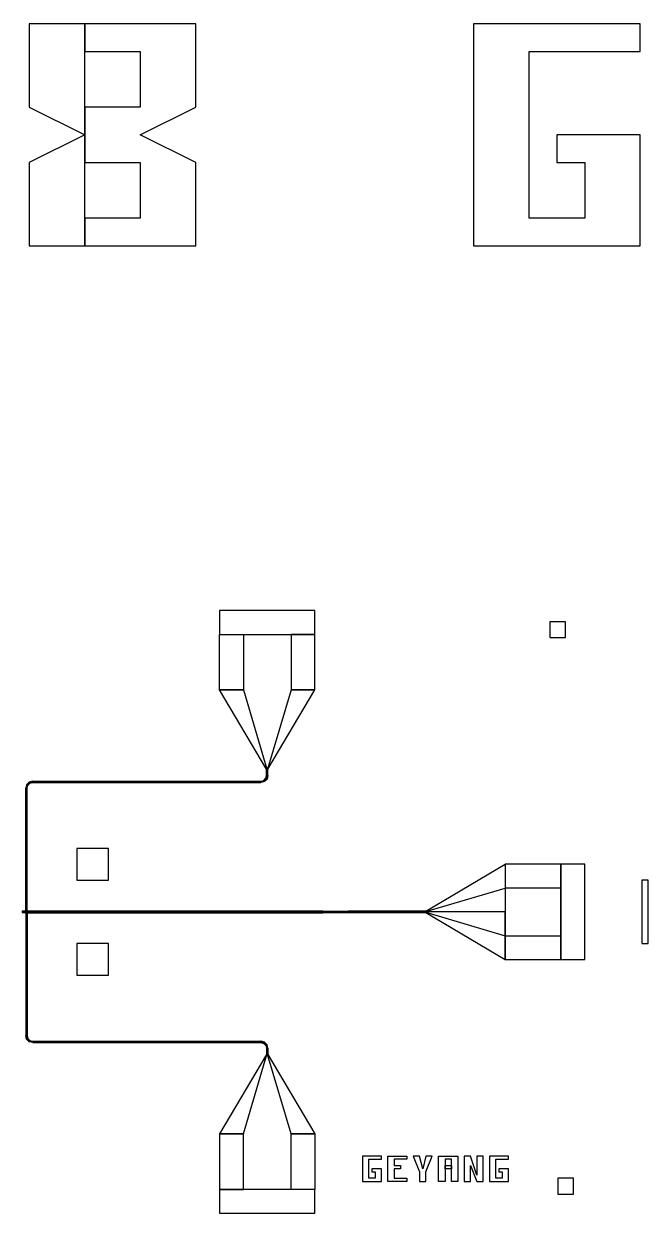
# Model space of a CAD drawing. Extents: x -18850 to 18850, y -21700 to 21700.
# Drawn here: x 1733 to 3700, y 17450 to 21200 of the extents above; entities that cross this region are included whole.
import ezdxf

# ---------------------------------------------------------------- set-up
doc = ezdxf.new("R2010")
doc.units = 0
for name, color, linetype in [('GAP', 1, 'continuous'), ('PIN', 2, 'continuous'), ('VIA', 3, 'continuous')]:
    doc.layers.add(name, color=color, linetype=linetype)

# ---------------------------------------------------------------- blocks, each defined once
blk = doc.blocks.new('R2C1')
for points in [[(5850, 1900), (5850, 1825), (6150, 1825), (6150, 1900), (5850, 1900)], [(5925, 1825), (5925, 1650), (5850, 1650), (5850, 1825), (5925, 1825)], [(6075, 1825), (6075, 1650), (6150, 1650), (6150, 1825), (6075, 1825)], [(5925, 1650), (5999.2, 1400), (5997.8, 1400), (5850, 1650), (5925, 1650)], [(6075, 1650), (6000.8, 1400), (6002.2, 1400), (6150, 1650), (6075, 1650)], [(5999.2, 1400), (5999.2, 1380), (5997.8, 1380), (5997.8, 1400), (5999.2, 1400)], [(6000.8, 1400), (6000.8, 1380), (6002.2, 1380), (6002.2, 1400), (6000.8, 1400)], [(5261.5, 1362.2), (5250.4, 1359.3), (5242.2, 1351.1), (5239.2, 1340), (5240.7, 1340), (5243.5, 1350.4), (5251.1, 1358), (5261.5, 1360.8), (5261.5, 1362.2)], [(5261.5, 1359.2), (5251.9, 1356.7), (5244.8, 1349.6), (5242.2, 1340), (5243.7, 1340), (5246.1, 1348.9), (5252.6, 1355.4), (5261.5, 1357.8), (5261.5, 1359.2)], [(5980, 1360.8), (5261.5, 1360.8), (5261.5, 1362.2), (5980, 1362.2), (5980, 1360.8)], [(5980, 1359.2), (5261.5, 1359.2), (5261.5, 1357.8), (5980, 1357.8), (5980, 1359.2)], [(6002.2, 1380), (5999.3, 1368.9), (5991.1, 1360.7), (5980, 1357.8), (5980, 1359.2), (5990.4, 1362), (5998, 1369.6), (6000.8, 1380), (6002.2, 1380)], [(5999.2, 1380), (5996.7, 1370.4), (5989.6, 1363.3), (5980, 1360.8), (5980, 1362.2), (5988.9, 1364.6), (5995.4, 1371.1), (5997.8, 1380), (5999.2, 1380)], [(5240.7, 1340), (5240.7, 957.8), (5239.2, 957.8), (5239.2, 1340), (5240.7, 1340)], [(5242.2, 1340), (5242.2, 957.8), (5243.7, 957.8), (5243.7, 1340), (5242.2, 1340)], [(5240.7, 957.8), (5239.7, 953.8), (5239.2, 953.8), (5239.2, 957.8), (5240.7, 957.8)], [(5239.7, 953.8), (5239.7, 951.8), (5239.2, 951.8), (5239.2, 953.8), (5239.7, 953.8)], [(5239.7, 946.3), (5239.7, 948.3), (5239.2, 948.3), (5239.2, 946.3), (5239.7, 946.3)], [(5240.7, 942.3), (5239.7, 946.3), (5239.2, 946.3), (5239.2, 942.3), (5240.7, 942.3)], [(5240.7, 560), (5240.7, 942.3), (5239.2, 942.3), (5239.2, 560), (5240.7, 560)], [(5242.2, 957.8), (5243.2, 953.8), (5243.7, 953.8), (5243.7, 957.8), (5242.2, 957.8)], [(5242.2, 942.3), (5243.2, 946.3), (5243.7, 946.3), (5243.7, 942.3), (5242.2, 942.3)], [(5242.2, 560), (5242.2, 942.3), (5243.7, 942.3), (5243.7, 560), (5242.2, 560)], [(5243.2, 953.8), (5243.2, 951.8), (5243.7, 951.8), (5243.7, 953.8), (5243.2, 953.8)], [(5243.2, 946.3), (5243.2, 948.3), (5243.7, 948.3), (5243.7, 946.3), (5243.2, 946.3)], [(5261.5, 537.8), (5250.4, 540.7), (5242.2, 548.9), (5239.2, 560), (5240.7, 560), (5243.5, 549.6), (5251.1, 542), (5261.5, 539.2), (5261.5, 537.8)], [(5261.5, 540.8), (5251.9, 543.3), (5244.8, 550.4), (5242.2, 560), (5243.7, 560), (5246.1, 551.1), (5252.6, 544.6), (5261.5, 542.2), (5261.5, 540.8)], [(5980, 540.8), (5261.5, 540.8), (5261.5, 542.2), (5980, 542.2), (5980, 540.8)], [(5980, 539.2), (5261.5, 539.2), (5261.5, 537.8), (5980, 537.8), (5980, 539.2)], [(6002.2, 520), (5999.3, 531.1), (5991.1, 539.3), (5980, 542.2), (5980, 540.8), (5990.4, 538), (5998, 530.4), (6000.8, 520), (6002.2, 520)], [(5999.2, 520), (5996.7, 529.6), (5989.6, 536.7), (5980, 539.2), (5980, 537.8), (5988.9, 535.4), (5995.4, 528.9), (5997.8, 520), (5999.2, 520)], [(5925, 250), (5999.2, 500), (5997.8, 500), (5850, 250), (5925, 250)], [(5999.2, 500), (5999.2, 520), (5997.8, 520), (5997.8, 500), (5999.2, 500)], [(6000.8, 500), (6000.8, 520), (6002.2, 520), (6002.2, 500), (6000.8, 500)], [(6075, 250), (6000.8, 500), (6002.2, 500), (6150, 250), (6075, 250)], [(5925, 75), (5925, 250), (5850, 250), (5850, 75), (5925, 75)], [(6075, 75), (6075, 250), (6150, 250), (6150, 75), (6075, 75)], [(6150, 0), (6150, 75), (5850, 75), (5850, 0), (6150, 0)]]:
    blk.add_lwpolyline(points)
at = {"layer": 'gap'}
for points in [[(6940, 1815), (6940, 1865), (6890, 1865), (6890, 1815), (6940, 1815)], [(7200, 850), (7200, 1050), (7180, 1050), (7180, 850), (7200, 850)], [(6915, 60), (6965, 60), (6965, 110), (6915, 110), (6915, 60)]]:
    blk.add_lwpolyline(points, dxfattribs=at)
blk = doc.blocks.new('R2C1GAP')
for points in [[(6750, 950), (6500, 950), (6500, 952.2), (6750, 1100), (6750, 950)], [(6925, 1100), (6750, 1100), (6750, 800), (6925, 800), (6925, 1100)], [(7000, 1100), (6925, 1100), (6925, 800), (7000, 800), (7000, 1100)], [(5238.2, 951.8), (5228.2, 951.8), (5228.2, 948.3), (5238.2, 948.3), (5238.2, 951.8)], [(5239.2, 950), (5238.2, 950), (5238.2, 951.8), (5239.2, 951.8), (5239.2, 950)], [(5239.2, 950), (5238.2, 950), (5238.2, 948.3), (5239.2, 948.3), (5239.2, 950)], [(5243.7, 951.8), (5239.2, 951.8), (5239.2, 948.3), (5243.7, 948.3), (5243.7, 951.8)], [(5244.7, 950), (5243.7, 950), (5243.7, 951.8), (5244.7, 952.8), (5244.7, 950)], [(5244.7, 950), (5243.7, 950), (5243.7, 948.3), (5244.7, 947.2), (5244.7, 950)], [(6175, 952.8), (5244.7, 952.8), (5244.7, 947.2), (6175, 947.2), (6175, 952.8)], [(6255, 950), (6175, 950), (6175, 952.8), (6255, 952.2), (6255, 950)], [(6255, 950), (6175, 950), (6175, 947.2), (6255, 947.8), (6255, 950)], [(6500, 952.2), (6255, 952.2), (6255, 947.8), (6500, 947.8), (6500, 952.2)], [(6750, 950), (6500, 950), (6500, 947.8), (6750, 800), (6750, 950)]]:
    blk.add_lwpolyline(points)
at = {"layer": 'gap'}
for points in [[(6300, 100), (6360, 100), (6360, 140), (6330, 140), (6330, 130), (6340, 130), (6340, 110), (6320, 110), (6320, 170), (6360, 170), (6360, 180), (6300, 180), (6300, 100), (6300, 100)], [(6380, 100), (6380, 180), (6440, 180), (6440, 170), (6400, 170), (6400, 150), (6420, 150), (6420, 140), (6400, 140), (6400, 110), (6440, 110), (6440, 100), (6380, 100), (6380, 100)], [(6480, 100), (6500, 100), (6500, 130), (6520, 180), (6500, 180), (6490, 140), (6480, 180), (6460, 180), (6480, 130), (6480, 100), (6480, 100)], [(6540, 100), (6540, 180), (6600, 180), (6600, 100), (6580, 100), (6580, 170), (6560, 170), (6560, 100), (6540, 100)], [(6560, 140), (6560, 150), (6580, 150), (6580, 140), (6560, 140)], [(6620, 100), (6640, 100), (6640, 150), (6660, 100), (6680, 100), (6680, 180), (6660, 180), (6660, 120), (6640, 180), (6620, 180), (6620, 100), (6620, 100)], [(6700, 100), (6760, 100), (6760, 140), (6730, 140), (6730, 130), (6740, 130), (6740, 110), (6720, 110), (6720, 170), (6760, 170), (6760, 180), (6700, 180), (6700, 100), (6700, 100)]]:
    blk.add_lwpolyline(points, dxfattribs=at)
blk = doc.blocks.new('R2C1PIN')
for points in [[(6750, 950), (6500, 950), (6500, 950.8), (6750, 1025), (6750, 950)], [(6925, 1025), (6750, 1025), (6750, 875), (6925, 875), (6925, 1025)], [(5238.2, 950.9), (5228.2, 950.9), (5228.2, 949.1), (5238.2, 949.1), (5238.2, 950.9)], [(5239.2, 950), (5238.2, 950), (5238.2, 950.9), (5239.2, 950.9), (5239.2, 950)], [(5239.2, 950), (5238.2, 950), (5238.2, 949.1), (5239.2, 949.1), (5239.2, 950)], [(5243.7, 950.9), (5239.2, 950.9), (5239.2, 949.1), (5243.7, 949.1), (5243.7, 950.9)], [(5244.7, 950), (5243.7, 950), (5243.7, 950.9), (5244.7, 951.2), (5244.7, 950)], [(5244.7, 950), (5243.7, 950), (5243.7, 949.1), (5244.7, 948.8), (5244.7, 950)], [(6175, 951.2), (5244.7, 951.2), (5244.7, 948.8), (6175, 948.8), (6175, 951.2)], [(6255, 950), (6175, 950), (6175, 951.2), (6255, 950.8), (6255, 950)], [(6255, 950), (6175, 950), (6175, 948.8), (6255, 949.2), (6255, 950)], [(6500, 950.8), (6255, 950.8), (6255, 949.2), (6500, 949.2), (6500, 950.8)], [(6750, 950), (6500, 950), (6500, 949.2), (6750, 875), (6750, 950)]]:
    blk.add_lwpolyline(points)
blk = doc.blocks.new('R2C1VIA')
at = {"layer": 'via'}
for points in [[(2600, 1150), (2600, 1050), (2700, 1050), (2700, 1150), (2600, 1150)], [(3700, 1150), (3700, 1050), (3800, 1050), (3800, 1150), (3700, 1150)], [(4200, 1150), (4200, 1050), (4300, 1050), (4300, 1150), (4200, 1150)], [(5400, 1150), (5400, 1050), (5500, 1050), (5500, 1150), (5400, 1150)], [(2600, 850), (2600, 750), (2700, 750), (2700, 850), (2600, 850)], [(3700, 850), (3700, 750), (3800, 750), (3800, 850), (3700, 850)], [(4200, 850), (4200, 750), (4300, 750), (4300, 850), (4200, 850)], [(5400, 850), (5400, 750), (5500, 750), (5500, 850), (5400, 850)]]:
    blk.add_lwpolyline(points, dxfattribs=at)

msp = doc.modelspace()

# ---------------------------------------------------------------- linework, layer by layer
at = {"layer": 'gap'}
for points in [[(1750, 20500), (1925, 20500), (1925, 21200), (1750, 21200), (1750, 20937.5), (1925, 20850), (1750, 20762.5), (1750, 20500)], [(1925, 20500), (2275, 20500), (2275, 20762.5), (2100, 20850), (2275, 20937.5), (2275, 21200), (1925, 21200), (1925, 21112.5), (2100, 21112.5), (2100, 20937.5), (1925, 20937.5), (1925, 20762.5), (2100, 20762.5), (2100, 20587.5), (1925, 20587.5), (1925, 20500)], [(3150, 20500), (3675, 20500), (3675, 20850), (3412.5, 20850), (3412.5, 20762.5), (3500, 20762.5), (3500, 20587.5), (3325, 20587.5), (3325, 21112.5), (3675, 21112.5), (3675, 21200), (3150, 21200), (3150, 20500), (3150, 20500)]]:
    msp.add_lwpolyline(points, dxfattribs=at)

# ---------------------------------------------------------------- block references
msp.add_blockref('R2C1', (-3500, 17450))
msp.add_blockref('R2C1gap', (-3500, 17450), dxfattribs=at)
at = {"layer": 'pin'}
msp.add_blockref('R2C1pin', (-3500, 17450), dxfattribs=at)
at = {"layer": 'via'}
msp.add_blockref('R2C1via', (-3500, 17450), dxfattribs=at)

doc.saveas('drawing.dxf')
